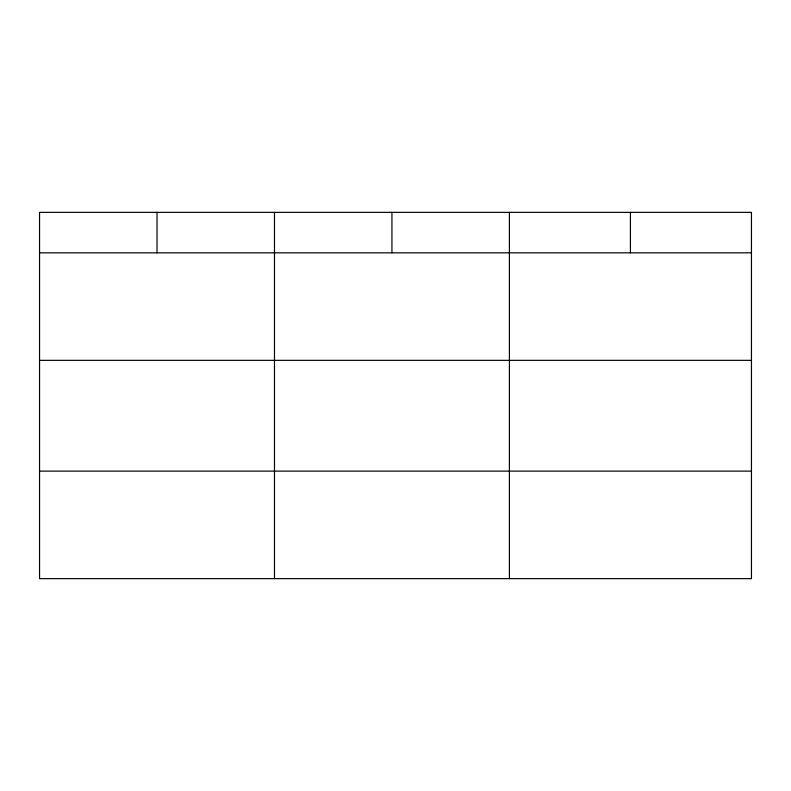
<?xml version="1.0" encoding="UTF-8"?>
<svg xmlns="http://www.w3.org/2000/svg" width="791" height="791" viewBox="0 0 791 791"><rect width="100%" height="100%" fill="white"/><g stroke="black" fill="none" stroke-linecap="round" stroke-linejoin="round"><path stroke-width="1.19" d="M751.45 360.35L751.45 212.364L39.55 212.364L39.55 578.636L751.45 578.636L751.45 360.35L39.55 360.35M39.55 252.833L751.45 252.833M39.55 471.12L751.45 471.12M630.427 212.364L630.427 252.833M509.404 212.364L509.404 578.636M391.94 212.364L391.94 252.833M274.477 212.364L274.477 578.636M157.014 212.364L157.014 252.833"/></g></svg>
